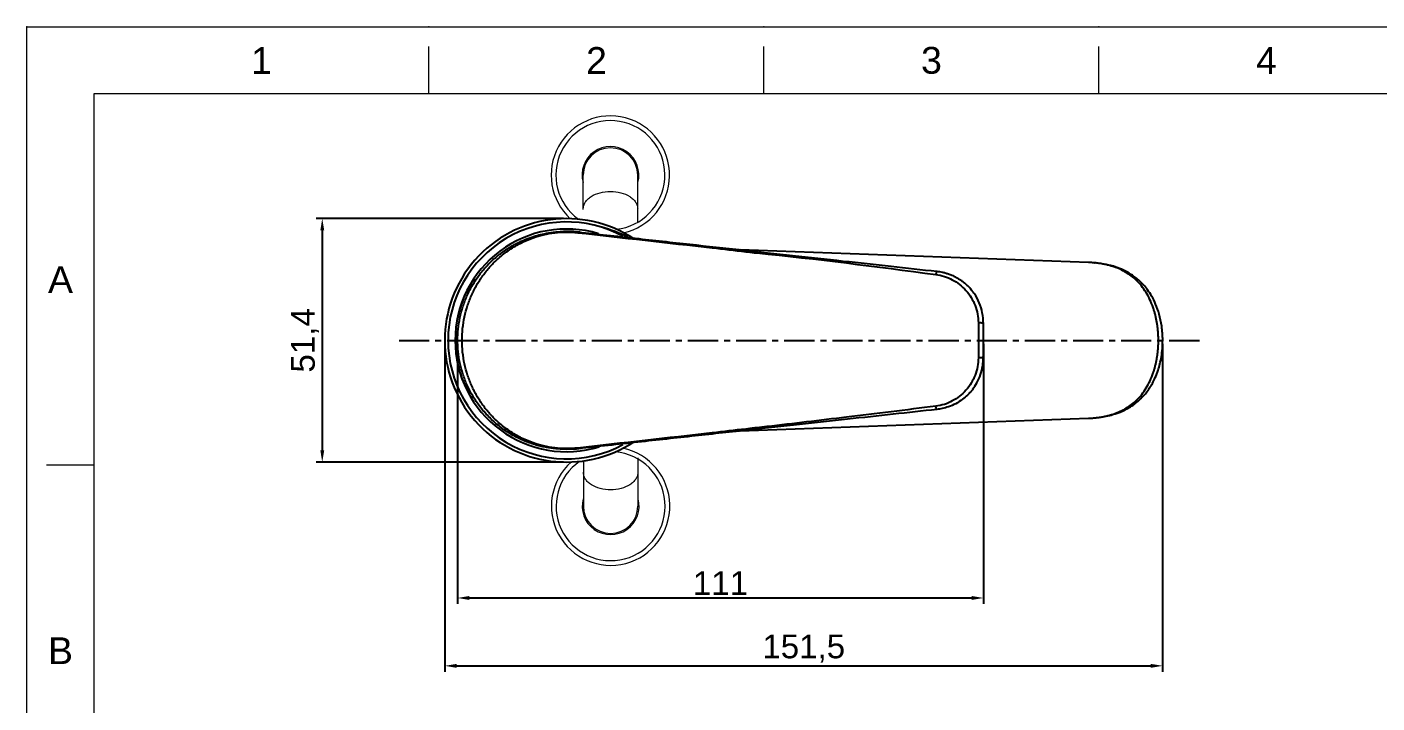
# Model space of a CAD drawing. Header units: millimetres. Extents: x 1991 to 2585, y -1131 to -711.
# Drawn here: x 1990.6 to 2275.5, y -854.1 to -711.4 of the extents above; entities that cross this region are included whole.
import ezdxf

# ---------------------------------------------------------------- set-up
doc = ezdxf.new("R2010")
doc.units = ezdxf.units.MM
doc.header["$LTSCALE"] = 0.1
doc.linetypes.add('CENTERX2', pattern=[101.6, 63.5, -12.7, 12.7, -12.7])
doc.layers.get('0').update_dxf_attribs({"lineweight": 13})
doc.layers.add('CENTER', color=1, linetype='CENTERX2')
doc.layers.add('DIM', color=3, linetype='Continuous', lineweight=9)
doc.styles.get("Standard").update_dxf_attribs({"font": 'arial.ttf'})
doc.dimstyles.new('ISO-25', dxfattribs={"dimtxt": 2.5, "dimasz": 2.5, "dimexe": 1.25, "dimexo": 0.625, "dimtad": 1, "dimtxsty": 'Standard', "dimcen": 2.5, "dimadec": 0, "dimazin": 0, "dimtfac": 1, "dimtmove": 0, "dimatfit": 3, "dimfxl": 0, "dimarcsym": 0})

# ---------------------------------------------------------------- blocks, each defined once
blk = doc.blocks.new('*D50')
at = {"layer": 'Defpoints', "color": 0}
for p in [(2104.48, -751.84), (2052.92, -803.23), (2104.48, -803.23)]:
    blk.add_point(p, dxfattribs=at)
at = {"layer": 'DIM', "color": 3, "lineweight": -2}
for p, q in [((2103.85, -751.84), (2051.67, -751.84)), ((2052.92, -754.34), (2052.92, -800.73)), ((2103.85, -803.23), (2051.67, -803.23))]:
    blk.add_line(p, q, dxfattribs=at)
at = {"layer": 'DIM', "color": 3}
for points in [[(2052.51, -754.34), (2053.34, -754.34), (2052.92, -751.84)], [(2052.51, -800.73), (2053.34, -800.73), (2052.92, -803.23)]]:
    blk.add_solid(points, dxfattribs=at)
at = {"layer": 'DIM', "color": 3, "insert": (2049.3, -777.54), "char_height": 5, "attachment_point": 5, "rotation": 90}
blk.add_mtext('51,4', dxfattribs=at)
blk = doc.blocks.new('*D51')
at = {"layer": 'Defpoints', "color": 0}
for p in [(2081.48, -777.61), (2192.48, -777.61), (2192.48, -831.92)]:
    blk.add_point(p, dxfattribs=at)
at = {"layer": 'DIM', "color": 3, "lineweight": -2}
for p, q in [((2081.48, -778.24), (2081.48, -833.17)), ((2192.48, -778.24), (2192.48, -833.17)), ((2083.98, -831.92), (2189.98, -831.92))]:
    blk.add_line(p, q, dxfattribs=at)
at = {"layer": 'DIM', "color": 3}
for points in [[(2083.98, -831.5), (2083.98, -832.34), (2081.48, -831.92)], [(2189.98, -831.5), (2189.98, -832.34), (2192.48, -831.92)]]:
    blk.add_solid(points, dxfattribs=at)
at = {"layer": 'DIM', "color": 3, "insert": (2136.98, -828.78), "char_height": 5, "attachment_point": 5}
blk.add_mtext('111', dxfattribs=at)
blk = doc.blocks.new('*D52')
at = {"layer": 'Defpoints', "color": 0}
for p in [(2078.78, -777.54), (2230.31, -777.61), (2230.31, -846.24)]:
    blk.add_point(p, dxfattribs=at)
at = {"layer": 'DIM', "color": 3, "lineweight": -2}
for p, q in [((2078.78, -778.16), (2078.78, -847.49)), ((2230.31, -778.24), (2230.31, -847.49)), ((2081.28, -846.24), (2227.81, -846.24))]:
    blk.add_line(p, q, dxfattribs=at)
at = {"layer": 'DIM', "color": 3}
for points in [[(2081.28, -845.83), (2081.28, -846.66), (2078.78, -846.24)], [(2227.81, -845.83), (2227.81, -846.66), (2230.31, -846.24)]]:
    blk.add_solid(points, dxfattribs=at)
at = {"layer": 'DIM', "color": 3, "insert": (2154.55, -842.61), "char_height": 5, "attachment_point": 5}
blk.add_mtext('151,5', dxfattribs=at)

msp = doc.modelspace()

# ---------------------------------------------------------------- linework, layer by layer
for p, q in [((2075.451, -725.536), (2075.451, -715.536)), ((2146.158, -725.536), (2146.158, -715.536)), ((2216.865, -725.536), (2216.865, -715.536)), ((2570.4, -725.536), (2004.744, -725.536)), ((2004.744, -725.536), (2004.744, -1117.253)), ((2004.744, -803.879), (1994.744, -803.879))]:
    msp.add_line(p, q)
at = {"color": 7, "linetype": 'Continuous'}
for p, q in [((2108.002, -749.787), (2107.998, -742.647)), ((2119.502, -749.785), (2119.498, -742.647)), ((2108.003, -749.939), (2108.002, -747.787)), ((2119.503, -752.717), (2119.502, -749.784)), ((2108.041, -803.047), (2108.041, -812.538)), ((2119.541, -802.352), (2119.541, -812.538))]:
    msp.add_line(p, q, dxfattribs=at)
at = {"color": 7, "linetype": 'Continuous', "lineweight": 25}
for p, q in [((2214.678, -761.095), (2141.153, -758.415)), ((2216.489, -761.257), (2216.084, -761.199)), ((2192.481, -773.92), (2192.445, -773.91)), ((2192.481, -781.156), (2192.445, -781.166)), ((2141.153, -796.661), (2214.678, -793.981)), ((2215.999, -793.891), (2216.34, -793.849))]:
    msp.add_line(p, q, dxfattribs=at)
at = {"color": 7, "linetype": 'Continuous', "lineweight": 25, "flags": 128}
for points in [[(2215.944, -761.178), (2216.064, -761.192), (2216.075, -761.196)], [(2079.477, -777.538), (2079.503, -777.538), (2079.579, -777.538), (2079.705, -777.538), (2079.878, -777.538), (2080.095, -777.538), (2080.353, -777.538), (2080.647, -777.538), (2080.972, -777.538)], [(2215.944, -793.898), (2216.064, -793.884), (2216.075, -793.88)], [(2104.477, -800.535), (2106.565, -800.44), (2107.639, -800.316)]]:
    msp.add_lwpolyline(points, dxfattribs=at)
at = {"color": 8, "linetype": 'Continuous', "lineweight": 25, "flags": 128}
for points in [[(2081.481, -777.538), (2081.387, -777.538), (2081.19, -777.538), (2080.972, -777.538)], [(2229.41, -777.538), (2229.647, -777.538), (2229.865, -777.538), (2230.051, -777.538), (2230.194, -777.538), (2230.286, -777.538), (2230.321, -777.538), (2230.321, -777.538)]]:
    msp.add_lwpolyline(points, dxfattribs=at)
at = {"color": 7, "linetype": 'Continuous'}
for centre, radius, start, end in [((2113.741, -742.657), 12.5, 282.8835, 227.37011), ((2113.743, -742.654), 11.5, 276.19344, 234.05642), ((2113.748, -742.648), 6, 344.92741, 195.28677), ((2113.748, -742.647), 5.75, 359.99999, 179.99999), ((2113.791, -812.538), 12.5, 131.77495, 78.02868), ((2113.791, -812.538), 11.5, 124.72144, 85.08219), ((2113.791, -812.538), 6, 164.82052, 15.17935), ((2113.791, -812.538), 5.75, 180, 0)]:
    msp.add_arc(centre, radius, start, end, dxfattribs=at)
at = {"color": 7, "linetype": 'Continuous', "lineweight": 25}
for centre, radius, start, end in [((2104.477, -777.538), 25.697, 56.3875, 303.61268), ((2104.477, -777.538), 25, 61.61287, 180), ((2104.477, -777.538), 23.505, 73.35492, 180), ((2104.477, -777.538), 22.996, 82.85022, 91.63128), ((2104.914, -780.407), 27.637, 63.17154, 75.29094), ((2104.477, -777.538), 25, 180, 298.37951), ((2104.477, -777.538), 23.505, 180, 287.12306)]:
    msp.add_arc(centre, radius, start, end, dxfattribs=at)
at = {"color": 7, "linetype": 'Continuous'}
for points, knots in [([(2108.003, -749.785), (2108.003, -749.542), (2108.082, -749.04), (2108.424, -748.333), (2108.97, -747.69), (2109.972, -746.92), (2111.592, -746.26), (2113.014, -746.087), (2113.754, -746.087)], [0, 0, 0, 0, 0.0974931, 0.1999596, 0.3110235, 0.4324007, 0.7036402, 1, 1, 1, 1]), ([(2113.754, -746.087), (2114.493, -746.087), (2115.914, -746.26), (2117.534, -746.919), (2118.536, -747.69), (2119.081, -748.332), (2119.423, -749.039), (2119.502, -749.541), (2119.502, -749.784)], [0, 0, 0, 0, 0.2963821, 0.5676085, 0.688975, 0.8000312, 0.9024972, 1, 1, 1, 1]), ([(2113.791, -809.09), (2113.052, -809.09), (2111.63, -808.917), (2110.01, -808.258), (2109.008, -807.488), (2108.463, -806.846), (2108.12, -806.14), (2108.041, -805.638), (2108.041, -805.395)], [0, 0, 0, 0, 0.2964083, 0.5676634, 0.6890352, 0.8000855, 0.9025315, 1, 1, 1, 1]), ([(2119.541, -805.394), (2119.541, -805.637), (2119.462, -806.139), (2119.12, -806.845), (2118.574, -807.488), (2117.572, -808.258), (2115.952, -808.917), (2114.53, -809.09), (2113.791, -809.09)], [0, 0, 0, 0, 0.0974692, 0.1999098, 0.3109533, 0.4323204, 0.7035773, 1, 1, 1, 1])]:
    msp.add_open_spline(points, degree=3, knots=knots, dxfattribs=at)
at = {"color": 7, "linetype": 'Continuous', "lineweight": 25}
for points, knots in [([(2106.979, -800.402), (2106.425, -800.451), (2105.299, -800.55), (2103.533, -800.541), (2101.658, -800.393), (2100.019, -800.12), (2098.619, -799.79), (2097.479, -799.459), (2096.281, -799.041), (2095.078, -798.544), (2093.817, -797.935), (2092.571, -797.235), (2091.327, -796.427), (2090.135, -795.54), (2089.036, -794.604), (2088.003, -793.608), (2087.077, -792.601), (2085.929, -791.19), (2084.691, -789.365), (2083.485, -787.052), (2082.571, -784.695), (2081.933, -782.308), (2081.558, -779.913), (2081.436, -777.519), (2081.562, -775.127), (2081.94, -772.733), (2082.583, -770.347), (2083.392, -768.268), (2084.283, -766.484), (2085.188, -764.968), (2086.022, -763.79), (2086.718, -762.916), (2087.229, -762.316), (2087.763, -761.732), (2088.311, -761.171), (2088.884, -760.624), (2089.511, -760.066), (2090.178, -759.516), (2090.959, -758.92), (2091.755, -758.368), (2092.633, -757.814), (2093.462, -757.339), (2094.299, -756.906), (2095.372, -756.403), (2096.678, -755.878), (2098.241, -755.381), (2099.903, -754.975), (2101.672, -754.682), (2103.545, -754.535), (2105.307, -754.527), (2106.428, -754.626), (2106.979, -754.675)], [0, 0, 0, 0, 0.0207037, 0.0420478, 0.0648388, 0.090461, 0.1049086, 0.1204565, 0.1369498, 0.1552656, 0.1727176, 0.1936971, 0.2135423, 0.2334217, 0.2544802, 0.2724201, 0.2916771, 0.3096411, 0.34518, 0.3784732, 0.4104516, 0.4411961, 0.4709761, 0.5002156, 0.5294499, 0.559219, 0.5899743, 0.6219639, 0.6439485, 0.6669222, 0.6909137, 0.7010288, 0.7115629, 0.7225174, 0.7329464, 0.7433101, 0.7547091, 0.7671436, 0.7786176, 0.7949022, 0.8067832, 0.8211032, 0.8338775, 0.8451072, 0.8690493, 0.8902787, 0.9097511, 0.9353023, 0.9581164, 0.9794272, 1, 1, 1, 1]), ([(2106.871, -800.267), (2106.06, -800.331), (2104.436, -800.458), (2101.974, -800.286), (2099.624, -799.867), (2097.158, -799.137), (2094.632, -798.04), (2092.101, -796.506), (2089.983, -794.801), (2088.231, -793.018), (2086.798, -791.234), (2085.528, -789.279), (2084.442, -787.163), (2083.562, -784.903), (2082.913, -782.523), (2082.514, -780.054), (2082.38, -777.538), (2082.514, -775.022), (2082.913, -772.553), (2083.562, -770.173), (2084.442, -767.913), (2085.528, -765.797), (2086.798, -763.842), (2088.231, -762.058), (2089.983, -760.275), (2092.101, -758.57), (2094.632, -757.036), (2097.158, -755.939), (2099.624, -755.209), (2101.974, -754.79), (2104.436, -754.618), (2106.06, -754.745), (2106.871, -754.809)], [0, 0, 0, 0, 0.0307194, 0.0614946, 0.0924004, 0.1234354, 0.1649552, 0.2066037, 0.248349, 0.2797198, 0.3111297, 0.3425608, 0.3740079, 0.4054709, 0.436954, 0.4684628, 0.4999987, 0.5315364, 0.5630456, 0.5945292, 0.6259924, 0.65744, 0.6888713, 0.7202814, 0.7516524, 0.7933978, 0.8350464, 0.8765659, 0.9076006, 0.9385059, 0.9692806, 1, 1, 1, 1]), ([(2106.979, -754.675), (2106.962, -754.679), (2106.928, -754.689), (2106.89, -754.769), (2106.871, -754.809)], [0, 0, 0, 0, 0.5124205, 1, 1, 1, 1]), ([(2106.871, -754.809), (2116.323, -755.869), (2128.138, -757.195), (2140.533, -758.62), (2143.632, -758.978), (2144.407, -759.068), (2144.601, -759.09), (2144.649, -759.096), (2144.661, -759.097), (2144.664, -759.098), (2144.665, -759.098), (2144.665, -759.098), (2157.264, -760.322), (2169.85, -761.977), (2182.436, -763.632)], [0, 0, 0, 0, 0.3749687, 0.4687159, 0.4921539, 0.4980139, 0.4994791, 0.4998455, 0.4999372, 0.4999601, 0.4999659, 0.4999673, 0.4999678, 1, 1, 1, 1]), ([(2106.979, -754.675), (2110.983, -755.113), (2118.835, -755.972), (2130.377, -757.235), (2141.45, -758.447), (2152.22, -759.626), (2162.685, -760.771), (2172.841, -761.882), (2179.453, -762.606), (2182.678, -762.959)], [0, 0, 0, 0, 0.1586816, 0.3111921, 0.4574672, 0.5976105, 0.7380968, 0.8722484, 1, 1, 1, 1]), ([(2182.678, -762.959), (2182.658, -762.967), (2182.618, -762.983), (2182.551, -763.136), (2182.487, -763.357), (2182.453, -763.543), (2182.436, -763.632)], [0, 0, 0, 0, 0.255231, 0.5155519, 0.7675065, 1, 1, 1, 1]), ([(2182.436, -763.632), (2183.041, -763.742), (2184.252, -763.96), (2185.94, -764.698), (2187.482, -765.702), (2188.83, -766.976), (2189.944, -768.477), (2190.774, -770.162), (2191.314, -771.979), (2191.385, -773.237), (2191.42, -773.866)], [0, 0, 0, 0, 0.1240183, 0.2486349, 0.3737296, 0.499106, 0.624567, 0.7499371, 0.8750832, 1, 1, 1, 1]), ([(2182.678, -762.959), (2182.851, -762.98), (2183.219, -763.026), (2183.796, -763.135), (2184.429, -763.289), (2185.113, -763.502), (2185.84, -763.784), (2186.562, -764.126), (2187.204, -764.491), (2187.751, -764.849), (2188.241, -765.209), (2188.749, -765.625), (2189.251, -766.102), (2189.759, -766.618), (2190.028, -767.011), (2190.166, -767.212)], [0, 0, 0, 0, 0.0586041, 0.1245695, 0.1979046, 0.2786158, 0.3667085, 0.4621848, 0.5494133, 0.617489, 0.6836763, 0.7558026, 0.8400731, 0.9181211, 1, 1, 1, 1]), ([(2215.944, -761.178), (2215.658, -761.152), (2215.236, -761.114), (2214.814, -761.105), (2214.678, -761.102)], [0, 0, 0, 0, 0.6790233, 1, 1, 1, 1]), ([(2229.41, -777.538), (2229.41, -777.412), (2229.409, -777.159), (2229.399, -776.781), (2229.384, -776.403), (2229.362, -776.026), (2229.334, -775.651), (2229.301, -775.277), (2229.261, -774.904), (2229.215, -774.533), (2229.162, -774.164), (2229.104, -773.797), (2229.04, -773.432), (2228.969, -773.07), (2228.892, -772.711), (2228.81, -772.354), (2228.721, -772), (2228.626, -771.65), (2228.525, -771.302), (2228.417, -770.959), (2228.148, -770.15), (2227.652, -768.92), (2226.824, -767.383), (2225.841, -765.995), (2224.463, -764.503), (2222.551, -763.071), (2220.66, -762.217), (2219.268, -761.783), (2218.499, -761.583), (2217.687, -761.414), (2216.833, -761.273), (2216.244, -761.21), (2215.944, -761.178)], [0, 0, 0, 0, 0.0134649, 0.0269204, 0.0403696, 0.0538157, 0.067262, 0.0807118, 0.0941682, 0.1076345, 0.1211138, 0.1346094, 0.1481245, 0.1616621, 0.1752256, 0.188818, 0.2024424, 0.216102, 0.2297997, 0.2435387, 0.2573219, 0.3281603, 0.3999994, 0.4732164, 0.5481662, 0.6738609, 0.8068928, 0.8426893, 0.8798828, 0.9184894, 0.958524, 1, 1, 1, 1]), ([(2230.321, -777.538), (2230.311, -777.028), (2230.29, -776.033), (2230.084, -774.158), (2229.647, -772.061), (2228.898, -769.932), (2228.052, -768.236), (2227.194, -766.923), (2226.388, -765.931), (2225.676, -765.194), (2224.955, -764.546), (2224.156, -763.927), (2223.156, -763.281), (2221.912, -762.63), (2220.307, -762.002), (2218.465, -761.494), (2217.121, -761.333), (2216.489, -761.257)], [0, 0, 0, 0, 0.05552504, 0.10850745, 0.20654651, 0.29416576, 0.37121752, 0.4376155, 0.49330801, 0.53827163, 0.57419448, 0.62310396, 0.67537208, 0.73738476, 0.81699604, 0.91406829, 1, 1, 1, 1]), ([(2192.464, -774.008), (2192.426, -773.241), (2192.351, -771.727), (2191.646, -769.608), (2190.894, -768.083), (2190.285, -767.372), (2190.137, -767.198)], [0, 0, 0, 0, 0.3108653, 0.6126433, 0.9052782, 1, 1, 1, 1]), ([(2191.42, -773.866), (2191.422, -775.09), (2191.427, -777.538), (2191.422, -779.986), (2191.42, -781.21)], [0, 0, 0, 0, 0.5000031, 1, 1, 1, 1]), ([(2192.481, -781.156), (2192.479, -779.805), (2192.475, -777.393), (2192.479, -774.981), (2192.481, -773.92)], [0, 0, 0, 0, 0.5599869, 1, 1, 1, 1]), ([(2215.944, -793.898), (2216.098, -793.882), (2216.401, -793.852), (2216.85, -793.794), (2217.287, -793.728), (2217.713, -793.653), (2218.129, -793.57), (2218.534, -793.48), (2218.927, -793.382), (2219.31, -793.276), (2219.682, -793.164), (2220.826, -792.787), (2222.615, -791.97), (2224.53, -790.514), (2225.9, -789.007), (2226.867, -787.621), (2227.684, -786.087), (2228.21, -784.766), (2228.534, -783.755), (2228.718, -783.098), (2228.881, -782.43), (2229.022, -781.752), (2229.142, -781.065), (2229.24, -780.37), (2229.316, -779.669), (2229.37, -778.962), (2229.404, -778.251), (2229.408, -777.776), (2229.41, -777.538)], [0, 0, 0, 0, 0.0211684, 0.0419681, 0.0624007, 0.082468, 0.1021716, 0.1215135, 0.1404957, 0.1591202, 0.1773891, 0.1953048, 0.3296278, 0.4565506, 0.5308975, 0.6035528, 0.6748651, 0.7452046, 0.7710746, 0.7968023, 0.822408, 0.8479126, 0.8733369, 0.8987021, 0.9240295, 0.9493407, 0.974657, 1, 1, 1, 1]), ([(2216.34, -793.849), (2216.78, -793.8), (2217.725, -793.696), (2219.039, -793.414), (2220.201, -793.085), (2221.089, -792.769), (2221.971, -792.401), (2222.955, -791.912), (2224.063, -791.223), (2224.999, -790.499), (2225.718, -789.838), (2226.281, -789.252), (2226.896, -788.53), (2227.53, -787.657), (2228.183, -786.573), (2228.794, -785.337), (2229.325, -783.953), (2229.755, -782.465), (2230.07, -780.922), (2230.283, -779.257), (2230.304, -778.107), (2230.315, -777.538)], [0, 0, 0, 0, 0.0596336, 0.1277878, 0.1829601, 0.2250844, 0.2572403, 0.3136361, 0.3755297, 0.4349464, 0.4730502, 0.5055981, 0.541676, 0.5966119, 0.6438588, 0.6995672, 0.7637072, 0.8173191, 0.8756096, 0.9385558, 1, 1, 1, 1]), ([(2191.42, -781.21), (2191.385, -781.839), (2191.314, -783.097), (2190.774, -784.914), (2189.944, -786.599), (2188.83, -788.1), (2187.482, -789.374), (2185.94, -790.378), (2184.252, -791.116), (2183.041, -791.334), (2182.436, -791.444)], [0, 0, 0, 0, 0.1249167, 0.2500629, 0.375433, 0.5008942, 0.6262702, 0.751365, 0.8759812, 1, 1, 1, 1]), ([(2190.194, -787.822), (2190.502, -787.403), (2191.193, -786.461), (2191.904, -784.785), (2192.392, -782.936), (2192.44, -781.684), (2192.464, -781.068)], [0, 0, 0, 0, 0.2168413, 0.4864275, 0.747518, 1, 1, 1, 1]), ([(2190.245, -787.825), (2190.1, -788.011), (2189.75, -788.46), (2189.043, -789.198), (2188.008, -790.082), (2186.671, -790.93), (2185.213, -791.565), (2183.878, -791.949), (2183.048, -792.065), (2182.678, -792.117)], [0, 0, 0, 0, 0.0787202, 0.1899795, 0.3422111, 0.5353863, 0.7206641, 0.8755261, 1, 1, 1, 1]), ([(2182.436, -791.444), (2176.139, -792.22), (2169.154, -793.082), (2156.568, -794.585), (2150.239, -795.363), (2144.665, -795.978), (2144.665, -795.978), (2144.664, -795.979), (2144.661, -795.979), (2144.649, -795.98), (2144.601, -795.986), (2144.407, -796.008), (2143.632, -796.098), (2140.534, -796.456), (2128.138, -797.881), (2116.323, -799.207), (2106.871, -800.267)], [0, 0, 0, 0, 0.2500288, 0.2773618, 0.5000331, 0.5000336, 0.5000351, 0.5000408, 0.5000637, 0.5001553, 0.5005217, 0.5019868, 0.5078465, 0.5312841, 0.6250308, 1, 1, 1, 1]), ([(2182.678, -792.117), (2179.603, -792.454), (2173.305, -793.143), (2163.641, -794.2), (2153.539, -795.306), (2142.813, -796.48), (2131.434, -797.725), (2119.379, -799.045), (2111.169, -799.943), (2106.979, -800.402)], [0, 0, 0, 0, 0.1218174, 0.2494672, 0.3828865, 0.5221775, 0.6746411, 0.8339367, 1, 1, 1, 1]), ([(2182.678, -792.117), (2182.659, -792.11), (2182.62, -792.095), (2182.554, -791.95), (2182.489, -791.729), (2182.454, -791.537), (2182.436, -791.444)], [0, 0, 0, 0, 0.2436774, 0.4999999, 0.7563228, 1, 1, 1, 1]), ([(2214.678, -793.974), (2214.79, -793.972), (2215.213, -793.965), (2215.634, -793.926), (2215.944, -793.898)], [0, 0, 0, 0, 0.2651218, 1, 1, 1, 1]), ([(2106.979, -800.402), (2106.962, -800.397), (2106.928, -800.387), (2106.889, -800.306), (2106.871, -800.267)], [0, 0, 0, 0, 0.5170298, 1, 1, 1, 1])]:
    msp.add_open_spline(points, degree=3, knots=knots, dxfattribs=at)
at = {"color": 8, "linetype": 'Continuous', "lineweight": 25}
for points, knots in [([(2192.445, -773.91), (2192.437, -773.907), (2192.419, -773.9), (2192.31, -773.89), (2192.172, -773.881), (2192, -773.874), (2191.753, -773.867), (2191.551, -773.866), (2191.42, -773.866)], [0, 0, 0, 0, 0.14094713, 0.28673271, 0.43587979, 0.58502985, 0.7308127, 1, 1, 1, 1]), ([(2192.445, -781.166), (2192.437, -781.169), (2192.419, -781.177), (2192.31, -781.186), (2192.172, -781.195), (2192, -781.202), (2191.753, -781.209), (2191.551, -781.21), (2191.42, -781.21)], [0, 0, 0, 0, 0.140984, 0.2867602, 0.4359022, 0.5850431, 0.7308211, 1, 1, 1, 1])]:
    msp.add_open_spline(points, degree=3, knots=knots, dxfattribs=at)
for p in [(2075.451, -711.394), (2146.158, -711.394), (2216.865, -711.394)]:
    msp.add_point(p)
at = {"layer": 'CENTER'}
msp.add_line((2238.067, -777.612), (2069.004, -777.612), dxfattribs=at)
at = {"layer": 'DIM', "color": 7}
msp.add_lwpolyline([(1990.602, -711.394), (2584.542, -711.394), (2584.542, -1131.394), (1990.602, -1131.394)], close=True, dxfattribs=at)
msp.add_point((1990.602, -711.394), dxfattribs=at)

# ---------------------------------------------------------------- texts
at = {"char_height": 5.657, "attachment_point": 5}
for s, width, insert in [('1', 50, (2040.097, -718.465)), ('2', 50, (2110.804, -718.465)), ('3', 50, (2181.512, -718.465)), ('4', 50, (2252.219, -718.465)), ('A', 10, (1997.673, -764.707)), ('B', 10, (1997.673, -843.051))]:
    msp.add_mtext_dynamic_manual_height_columns(s, width=width, gutter_width=12.5, heights=[0], dxfattribs=dict(at, insert=insert))

# ---------------------------------------------------------------- dimensions: what is measured, and where the dimension line sits
at = {"layer": 'DIM', "color": 7}
dim = msp.add_linear_dim(base=(2052.925, -803.235), p1=(2104.477, -751.841), p2=(2104.477, -803.235), angle=90, dimstyle='ISO-25', override={"dimtxt": 5, "dimdec": 1, "dimcen": 5, "dimclrd": 3, "dimclre": 3, "dimclrt": 3, "dimtdec": 1, "dimfxl": 1.25, "dimtfill": 1}, dxfattribs=at)
dim.commit()
dim.dimension.update_dxf_attribs({"geometry": '*D50', "text_midpoint": (2049.295, -777.538)})
for base, p1, p2, picture, middle in [((2230.313, -846.243), (2078.78, -777.538), (2230.313, -777.612), '*D52', (2154.547, -842.613)), ((2192.477, -831.919), (2081.477, -777.612), (2192.477, -777.612), '*D51', (2136.977, -828.784))]:
    dim = msp.add_linear_dim(base=base, p1=p1, p2=p2, dimstyle='ISO-25', override={"dimtxt": 5, "dimdec": 1, "dimcen": 5, "dimclrd": 3, "dimclre": 3, "dimclrt": 3, "dimtdec": 1, "dimfxl": 1.25, "dimtfill": 1}, dxfattribs=at)
    dim.commit()
    dim.dimension.update_dxf_attribs({"geometry": picture, "text_midpoint": middle})

doc.saveas('drawing.dxf')
